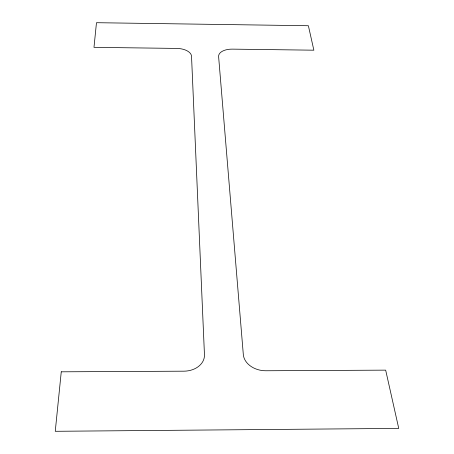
<?xml version="1.0" encoding="UTF-8"?>
<svg xmlns="http://www.w3.org/2000/svg" width="454" height="454" viewBox="0 0 454 454"><rect width="100%" height="100%" fill="white"/><g stroke="black" fill="none" stroke-linecap="round" stroke-linejoin="round"><path stroke-width="0.68" d="M61.262 371.815L55.257 431.3L398.743 428.4L385.667 370.141L265.817 370.759A20.924 15.89 7.8 0 1 243.321 354.591L218.618 56.625A14.539 7.729 3.4 0 1 232.329 49.134L313.862 50.19L308.374 25.73L96.475 22.7L93.984 47.347L176.788 48.419A14.596 7.775 1.5 0 1 191.531 56.285L204.459 354.756A20.969 16.072 1.2 0 1 183.876 371.179L61.262 371.815"/></g></svg>
